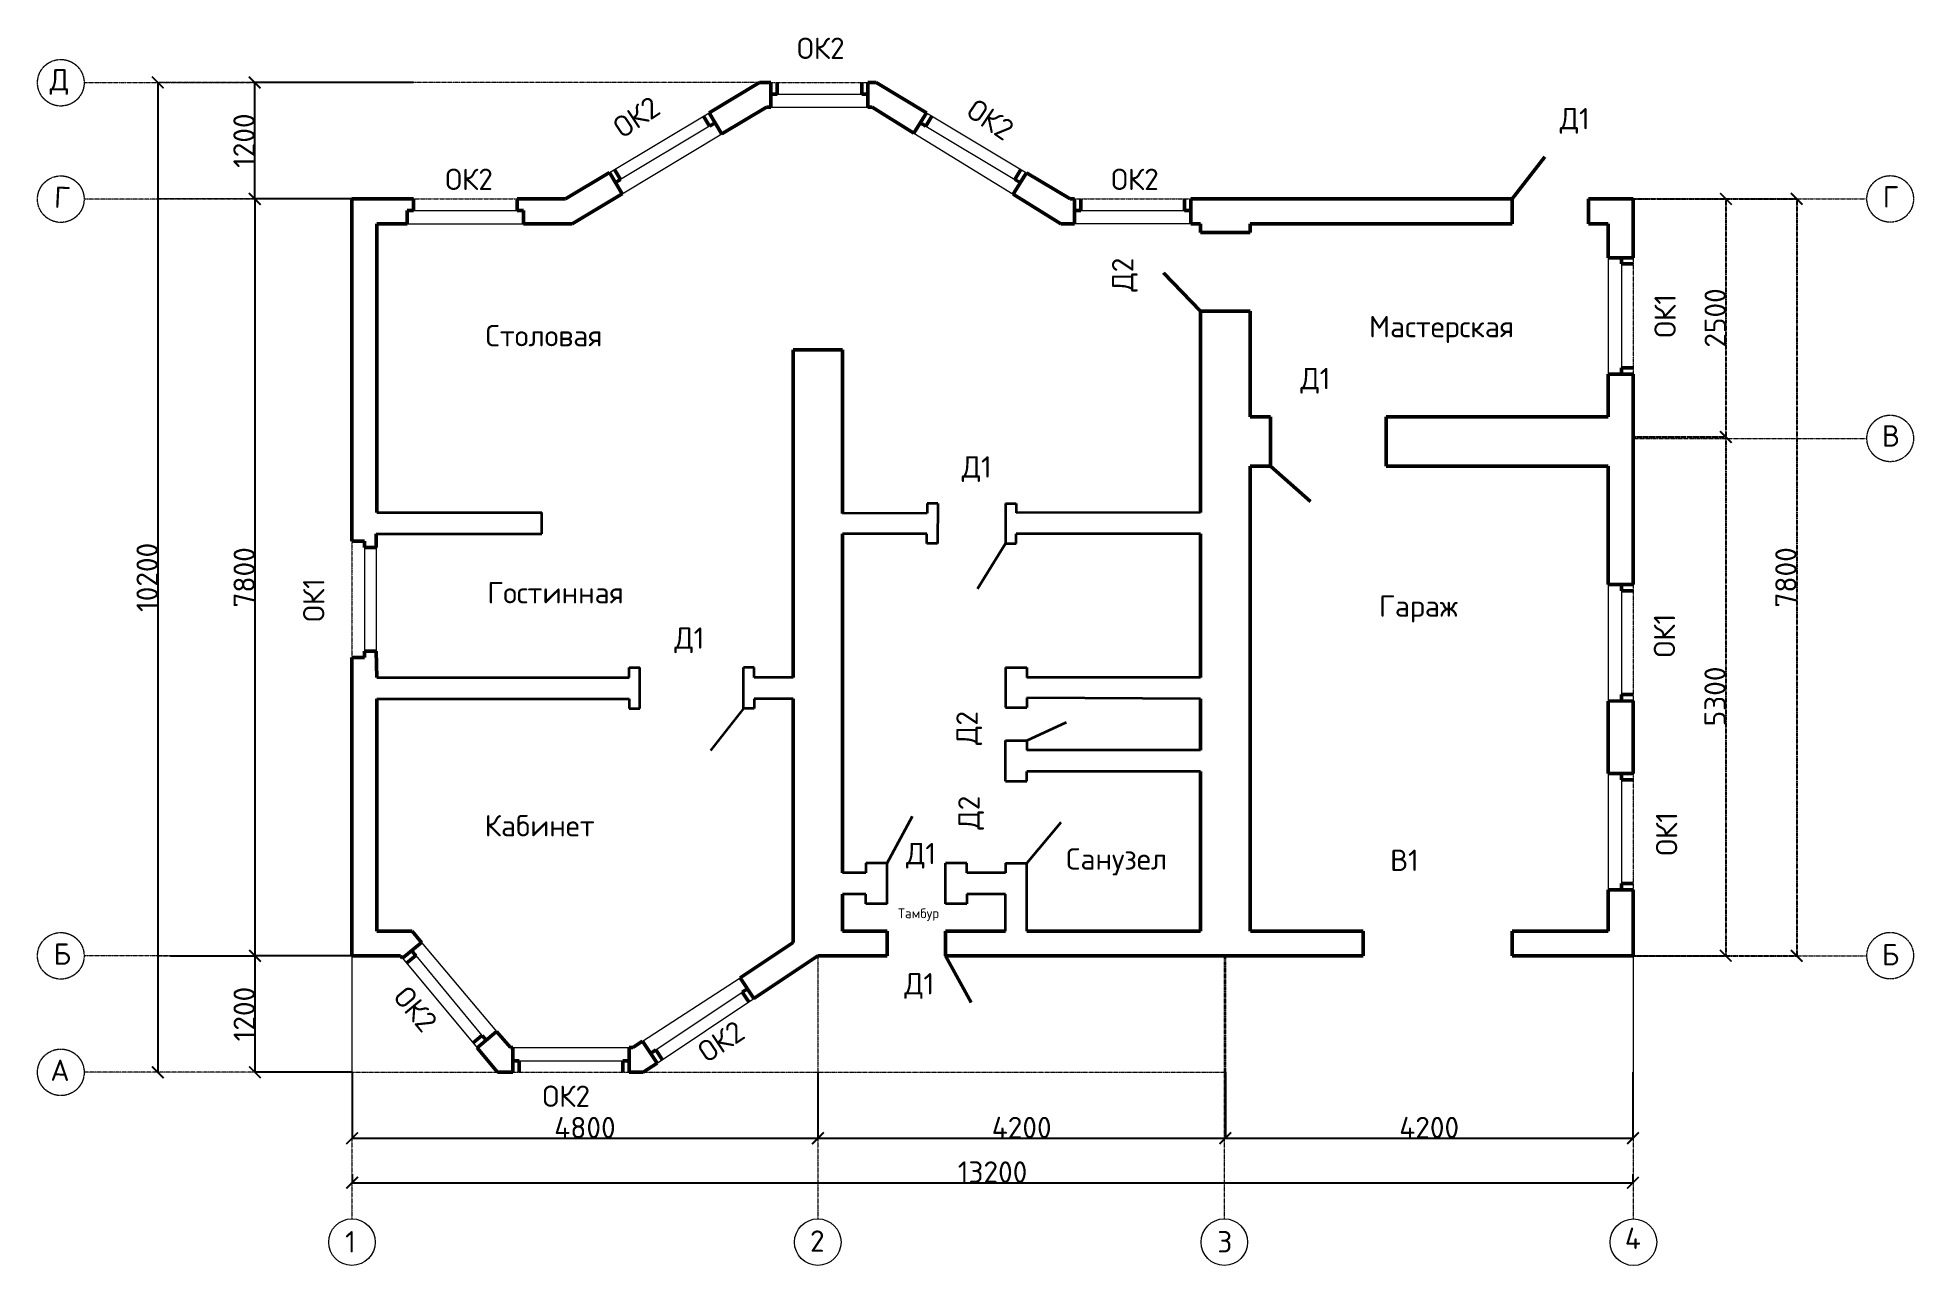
# Model space of a CAD drawing. Header units: inches. Extents: x 9230 to 28560, y -11739 to 915.
import ezdxf

# ---------------------------------------------------------------- set-up
doc = ezdxf.new("R2010")
doc.units = ezdxf.units.IN
doc.header["$MEASUREMENT"] = 0
doc.linetypes.add('CENTER2', pattern=[1.125, 0.75, -0.125, 0.125, -0.125])
doc.layers.get('0').update_dxf_attribs({"lineweight": 35})
for name, color, linetype, lineweight in [('Контур', 7, 'Continuous', 50), ('Осі', 7, 'CENTER2', 15), ('Розмір', 7, 'Continuous', 15)]:
    doc.layers.add(name, color=color, linetype=linetype, lineweight=lineweight)
doc.styles.get("Standard").update_dxf_attribs({"font": 'isocpeur.ttf', "height": 220})
doc.dimstyles.get("Standard").update_dxf_attribs({"dimtxt": 5, "dimasz": 120, "dimexe": 0.18, "dimexo": 0.0625, "dimgap": 0.09, "dimtad": 1, "dimtoh": 1, "dimdec": 0, "dimzin": 0, "dimdsep": 46, "dimtxsty": 'Standard', "dimblk": 'ARCHTICK', "dimcen": 0.0905, "dimadec": 0, "dimazin": 0, "dimtfac": 1, "dimtdec": 0, "dimtmove": 0, "dimatfit": 3, "dimldrblk": 'ARCHTICK', "dimfxl": 1, "dimtolj": 1, "dimtzin": 0, "dimarcsym": 0})

# ---------------------------------------------------------------- blocks, each defined once
blk = doc.blocks.new('_ArchTick')
at = {"color": 0, "linetype": 'ByBlock', "const_width": 0.15}
blk.add_lwpolyline([(-0.5, -0.5), (0.5, 0.5)], dxfattribs=at)
blk = doc.blocks.new('*D2')
at = {"layer": 'Defpoints', "color": 0, "transparency": 16777216}
for p in [(11470, -748), (10602, -8548), (11470, -8548)]:
    blk.add_point(p, dxfattribs=at)
at = {"layer": 'Розмір', "color": 0, "lineweight": -2, "transparency": 16777216}
for p, q in [((11470, -748), (11470, -748)), ((11470, -748), (11470, -8548)), ((10602, -8548), (11470, -8548))]:
    blk.add_line(p, q, dxfattribs=at)
at = {"layer": 'Розмір', "color": 0, "lineweight": -2, "transparency": 16777216, "xscale": 120, "yscale": 120, "zscale": 120}
for p, rotation in [((11470, -748), 90), ((11470, -8548), 270)]:
    blk.add_blockref('_ArchTick', p, dxfattribs=dict(at, rotation=rotation))
at = {"layer": 'Розмір', "color": 0, "transparency": 16777216, "insert": (11360, -4648), "char_height": 220, "attachment_point": 5, "rotation": 90}
blk.add_mtext('\\A1;7800', dxfattribs=at)
blk = doc.blocks.new('*D3')
at = {"layer": 'Defpoints', "color": 0, "transparency": 16777216}
for p in [(10471, 452), (10470, -9748), (10470, -9748)]:
    blk.add_point(p, dxfattribs=at)
at = {"layer": 'Розмір', "color": 0, "lineweight": -2, "transparency": 16777216}
for p, q in [((10471, 452), (10470, 452)), ((10470, 452), (10470, -9748)), ((10470, -9748), (10470, -9748))]:
    blk.add_line(p, q, dxfattribs=at)
at = {"layer": 'Розмір', "color": 0, "lineweight": -2, "transparency": 16777216, "xscale": 120, "yscale": 120, "zscale": 120}
for p, rotation in [((10470, 452), 90), ((10470, -9748), 270)]:
    blk.add_blockref('_ArchTick', p, dxfattribs=dict(at, rotation=rotation))
at = {"layer": 'Розмір', "color": 0, "transparency": 16777216, "insert": (10360, -4648), "char_height": 220, "attachment_point": 5, "rotation": 90}
blk.add_mtext('\\A1;10200', dxfattribs=at)
blk = doc.blocks.new('*D4')
at = {"layer": 'Defpoints', "color": 0, "transparency": 16777216}
for p in [(11468, 452), (13104, 452), (13104, -748)]:
    blk.add_point(p, dxfattribs=at)
at = {"layer": 'Розмір', "color": 0, "lineweight": -2, "transparency": 16777216}
for p, q in [((13104, 452), (11468, 452)), ((11468, -748), (11468, 452)), ((13104, -748), (11468, -748))]:
    blk.add_line(p, q, dxfattribs=at)
at = {"layer": 'Розмір', "color": 0, "lineweight": -2, "transparency": 16777216, "xscale": 120, "yscale": 120, "zscale": 120}
for p, rotation in [((11468, 452), 90), ((11468, -748), 270)]:
    blk.add_blockref('_ArchTick', p, dxfattribs=dict(at, rotation=rotation))
at = {"layer": 'Розмір', "color": 0, "transparency": 16777216, "insert": (11358, -148), "char_height": 220, "attachment_point": 5, "rotation": 90}
blk.add_mtext('\\A1;1200', dxfattribs=at)
blk = doc.blocks.new('*D5')
at = {"layer": 'Defpoints', "color": 0, "transparency": 16777216}
for p in [(12470, -8548), (11471, -9748), (12470, -9748)]:
    blk.add_point(p, dxfattribs=at)
at = {"layer": 'Розмір', "color": 0, "lineweight": -2, "transparency": 16777216}
for p, q in [((12470, -8548), (11470, -8548)), ((11471, -8548), (11471, -9748)), ((12470, -9748), (11470, -9748))]:
    blk.add_line(p, q, dxfattribs=at)
at = {"layer": 'Розмір', "color": 0, "lineweight": -2, "transparency": 16777216, "xscale": 120, "yscale": 120, "zscale": 120}
for p, rotation in [((11471, -8548), 90), ((11471, -9748), 270)]:
    blk.add_blockref('_ArchTick', p, dxfattribs=dict(at, rotation=rotation))
at = {"layer": 'Розмір', "color": 0, "transparency": 16777216, "insert": (11360, -9148), "char_height": 220, "attachment_point": 5, "rotation": 90}
blk.add_mtext('\\A1;1200', dxfattribs=at)
blk = doc.blocks.new('*D6')
at = {"layer": 'Defpoints', "color": 0, "transparency": 16777216}
for p in [(12472, -9748), (17270, -9748), (17270, -10428)]:
    blk.add_point(p, dxfattribs=at)
at = {"layer": 'Розмір', "color": 0, "lineweight": -2, "transparency": 16777216}
for p, q in [((12472, -9748), (12472, -10428)), ((17270, -9748), (17270, -10428)), ((12472, -10428), (17270, -10428))]:
    blk.add_line(p, q, dxfattribs=at)
at = {"layer": 'Розмір', "color": 0, "lineweight": -2, "transparency": 16777216, "xscale": 120, "yscale": 120, "zscale": 120, "rotation": 180}
blk.add_blockref('_ArchTick', (12472, -10428), dxfattribs=at)
at = {"layer": 'Розмір', "color": 0, "lineweight": -2, "transparency": 16777216, "xscale": 120, "yscale": 120, "zscale": 120}
blk.add_blockref('_ArchTick', (17270, -10428), dxfattribs=at)
at = {"layer": 'Розмір', "color": 0, "transparency": 16777216, "insert": (14871, -10318), "char_height": 220, "width": 594, "attachment_point": 5}
blk.add_mtext('\\A1;4800', dxfattribs=at)
blk = doc.blocks.new('*D7')
at = {"layer": 'Defpoints', "color": 0, "transparency": 16777216}
for p in [(17272, -9748), (21470, -9748), (21470, -10427)]:
    blk.add_point(p, dxfattribs=at)
at = {"layer": 'Розмір', "color": 0, "lineweight": -2, "transparency": 16777216}
for p, q in [((17272, -9748), (17272, -10427)), ((21470, -9748), (21470, -10427)), ((17272, -10427), (21470, -10427))]:
    blk.add_line(p, q, dxfattribs=at)
at = {"layer": 'Розмір', "color": 0, "lineweight": -2, "transparency": 16777216, "xscale": 120, "yscale": 120, "zscale": 120, "rotation": 180}
blk.add_blockref('_ArchTick', (17272, -10427), dxfattribs=at)
at = {"layer": 'Розмір', "color": 0, "lineweight": -2, "transparency": 16777216, "xscale": 120, "yscale": 120, "zscale": 120}
blk.add_blockref('_ArchTick', (21470, -10427), dxfattribs=at)
at = {"layer": 'Розмір', "color": 0, "transparency": 16777216, "insert": (19371, -10317), "char_height": 220, "attachment_point": 5}
blk.add_mtext('\\A1;4200', dxfattribs=at)
blk = doc.blocks.new('*D8')
at = {"layer": 'Defpoints', "color": 0, "transparency": 16777216}
for p in [(21470, -9748), (25670, -9748), (25670, -10427)]:
    blk.add_point(p, dxfattribs=at)
at = {"layer": 'Розмір', "color": 0, "lineweight": -2, "transparency": 16777216}
for p, q in [((21470, -9748), (21470, -10427)), ((25670, -9748), (25670, -10427)), ((21470, -10427), (25670, -10427))]:
    blk.add_line(p, q, dxfattribs=at)
at = {"layer": 'Розмір', "color": 0, "lineweight": -2, "transparency": 16777216, "xscale": 120, "yscale": 120, "zscale": 120, "rotation": 180}
blk.add_blockref('_ArchTick', (21470, -10427), dxfattribs=at)
at = {"layer": 'Розмір', "color": 0, "lineweight": -2, "transparency": 16777216, "xscale": 120, "yscale": 120, "zscale": 120}
blk.add_blockref('_ArchTick', (25670, -10427), dxfattribs=at)
at = {"layer": 'Розмір', "color": 0, "transparency": 16777216, "insert": (23570, -10317), "char_height": 220, "attachment_point": 5}
blk.add_mtext('\\A1;4200', dxfattribs=at)
blk = doc.blocks.new('*D9')
at = {"layer": 'Defpoints', "color": 0, "transparency": 16777216}
for p in [(12472, -10797), (25670, -10797), (25670, -10886)]:
    blk.add_point(p, dxfattribs=at)
at = {"layer": 'Розмір', "color": 0, "lineweight": -2, "transparency": 16777216}
for p, q in [((12472, -10797), (12472, -10886)), ((25670, -10797), (25670, -10886)), ((12472, -10886), (25670, -10886))]:
    blk.add_line(p, q, dxfattribs=at)
at = {"layer": 'Розмір', "color": 0, "lineweight": -2, "transparency": 16777216, "xscale": 120, "yscale": 120, "zscale": 120, "rotation": 180}
blk.add_blockref('_ArchTick', (12472, -10886), dxfattribs=at)
at = {"layer": 'Розмір', "color": 0, "lineweight": -2, "transparency": 16777216, "xscale": 120, "yscale": 120, "zscale": 120}
blk.add_blockref('_ArchTick', (25670, -10886), dxfattribs=at)
at = {"layer": 'Розмір', "color": 0, "transparency": 16777216, "insert": (19071, -10776), "char_height": 220, "attachment_point": 5}
blk.add_mtext('\\A1;13200', dxfattribs=at)
blk = doc.blocks.new('*D10')
at = {"layer": 'Defpoints', "color": 0, "transparency": 16777216}
for p in [(25670, -748), (25670, -3201), (26628, -3201)]:
    blk.add_point(p, dxfattribs=at)
at = {"layer": 'Осі', "color": 0, "lineweight": -2, "transparency": 16777216}
for p, q in [((25670, -748), (26628, -748)), ((26628, -748), (26628, -3201)), ((25670, -3201), (26628, -3201))]:
    blk.add_line(p, q, dxfattribs=at)
at = {"layer": 'Осі', "color": 0, "lineweight": -2, "transparency": 16777216, "xscale": 120, "yscale": 120, "zscale": 120}
for p, rotation in [((26628, -748), 90), ((26628, -3201), 270)]:
    blk.add_blockref('_ArchTick', p, dxfattribs=dict(at, rotation=rotation))
at = {"layer": 'Осі', "color": 0, "transparency": 16777216, "insert": (26518, -1975), "char_height": 220, "attachment_point": 5, "rotation": 90}
blk.add_mtext('\\A1;2500', dxfattribs=at)
blk = doc.blocks.new('*D11')
at = {"layer": 'Defpoints', "color": 0, "transparency": 16777216}
for p in [(25672, -3201), (25672, -8548), (26626, -8548)]:
    blk.add_point(p, dxfattribs=at)
at = {"layer": 'Осі', "color": 0, "lineweight": -2, "transparency": 16777216}
for p, q in [((25672, -3201), (26627, -3201)), ((26626, -3201), (26626, -8548)), ((25672, -8548), (26627, -8548))]:
    blk.add_line(p, q, dxfattribs=at)
at = {"layer": 'Осі', "color": 0, "lineweight": -2, "transparency": 16777216, "xscale": 120, "yscale": 120, "zscale": 120}
for p, rotation in [((26626, -3201), 90), ((26626, -8548), 270)]:
    blk.add_blockref('_ArchTick', p, dxfattribs=dict(at, rotation=rotation))
at = {"layer": 'Осі', "color": 0, "transparency": 16777216, "insert": (26516, -5875), "char_height": 220, "attachment_point": 5, "rotation": 90}
blk.add_mtext('\\A1;5300', dxfattribs=at)
blk = doc.blocks.new('*D12')
at = {"layer": 'Defpoints', "color": 0, "transparency": 16777216}
for p in [(25670, -748), (25670, -8548), (27357, -8548)]:
    blk.add_point(p, dxfattribs=at)
at = {"layer": 'Осі', "color": 0, "lineweight": -2, "transparency": 16777216}
for p, q in [((25670, -748), (27357, -748)), ((27357, -748), (27357, -8548)), ((25670, -8548), (27357, -8548))]:
    blk.add_line(p, q, dxfattribs=at)
at = {"layer": 'Осі', "color": 0, "lineweight": -2, "transparency": 16777216, "xscale": 120, "yscale": 120, "zscale": 120}
for p, rotation in [((27357, -748), 90), ((27357, -8548), 270)]:
    blk.add_blockref('_ArchTick', p, dxfattribs=dict(at, rotation=rotation))
at = {"layer": 'Осі', "color": 0, "transparency": 16777216, "insert": (27246, -4648), "char_height": 220, "attachment_point": 5, "rotation": 90}
blk.add_mtext('\\A1;7800', dxfattribs=at)

msp = doc.modelspace()

# ---------------------------------------------------------------- linework, layer by layer
for p, q in [((12725.3, -3978.3), (14425.3, -3978.3)), ((14425.3, -4198.3), (14425.3, -3978.3)), ((18395.9, -3986), (17525.3, -3988.3)), ((18505.9, -3885.7), (18395.9, -3885.7)), ((18395.9, -3885.7), (18395.9, -3986)), ((18505.9, -3885.7), (18505.1, -4298.3)), ((19205.3, -3888.3), (19205.3, -4298.3)), ((19205.3, -3888.3), (19315.3, -3888.3)), ((19315.3, -3888.3), (19315.3, -3984.5)), ((21215.3, -3978.3), (19315.3, -3984.5)), ((12719.3, -4198.3), (14425.3, -4198.3)), ((18395.1, -4198.3), (17525.3, -4198.3)), ((18395.1, -4298.3), (18395.1, -4198.3)), ((21215.3, -4198.3), (19315.3, -4198.3)), ((19315.3, -4298.3), (19315.3, -4198.3)), ((18505.1, -4298.3), (18395.1, -4298.3)), ((19205.3, -4298.3), (18916.6, -4766.4)), ((19205.3, -4298.3), (19315.3, -4298.3)), ((15325.3, -5678.3), (15325.3, -5578.3)), ((15325.3, -5578.3), (15435.3, -5578.3)), ((15435.3, -5998.3), (15435.3, -5578.3)), ((16615.3, -5578.3), (16505.3, -5578.3)), ((16505.3, -5998.3), (16505.3, -5578.3)), ((16615.3, -5678.3), (16615.3, -5578.3)), ((19205.3, -5577.8), (19205.3, -5988.3)), ((19205.3, -5577.8), (19425.3, -5577.8)), ((19425.3, -5578.3), (19425.3, -5678.3)), ((12725.3, -5678.3), (15325.3, -5678.3)), ((17015.3, -5678.3), (16615.3, -5678.3)), ((21215.3, -5678.3), (19425.3, -5678.3)), ((12725.3, -5898.3), (15325.3, -5898.3)), ((15325.3, -5898.3), (15325.3, -5998.3)), ((17015.3, -5898.3), (16615.3, -5898.3)), ((16615.3, -5898.3), (16615.3, -5998.3)), ((19205.3, -5988.3), (19425.3, -5988.3)), ((19425.3, -5888.3), (19425.3, -5988.3)), ((21215.3, -5898.3), (19425.3, -5888.9)), ((15325.3, -5998.3), (15435.3, -5998.3)), ((16505.3, -5998.3), (16166.4, -6431.5)), ((16615.3, -5998.3), (16505.3, -5998.3)), ((19425.3, -6328.3), (19834.1, -6140.2)), ((19205.3, -6328.7), (19425.3, -6328.7)), ((19205.3, -6748.9), (19205.3, -6328.7)), ((19425.3, -6328.3), (19425.3, -6428.3)), ((21215.3, -6428.3), (19425.3, -6428.3)), ((19205.3, -6748.9), (19425.3, -6748.9)), ((21215.3, -6648.3), (19425.3, -6648.3)), ((19425.3, -6748.9), (19425.3, -6648.3)), ((17985.3, -7593.3), (18244.8, -7108.4)), ((19425.3, -7593.3), (19778.9, -7172.1)), ((17765.3, -7693.3), (17525.3, -7693.3)), ((17985.3, -7593.3), (17765.3, -7593.3)), ((17765.3, -7593.3), (17765.3, -7693.3)), ((17985.3, -8013.3), (17985.3, -7593.3)), ((18805.3, -7593.3), (18585.3, -7593.3)), ((18585.3, -8013.3), (18585.3, -7593.3)), ((18805.3, -7693.3), (18805.3, -7593.3)), ((19205.3, -7693.3), (18805.3, -7693.3)), ((19205.3, -7593.3), (19425.3, -7593.3)), ((19205.3, -7593.3), (19205.3, -7693.3)), ((19425.3, -8293.3), (19425.3, -7593.3)), ((17765.3, -7913.3), (17525.3, -7913.3)), ((17765.3, -8013.3), (17765.3, -7913.3)), ((19205.3, -7913.3), (18805.3, -7913.3)), ((18805.3, -7913.3), (18805.3, -8013.3)), ((19205.3, -8293.3), (19205.3, -7913.3)), ((17985.3, -8013.3), (17765.3, -8013.3)), ((18805.3, -8013.3), (18585.3, -8013.3))]:
    msp.add_line(p, q)
at = {"layer": 'Контур'}
for p, q in [((16670.3, 451.7), (16151.4, 140.4)), ((16786.7, 451.7), (16670.3, 451.7)), ((16786.7, 196.7), (16786.7, 451.7)), ((16851.7, 331.7), (16851.7, 451.7)), ((17722.6, 331.7), (17722.6, 451.7)), ((17787.6, 196.7), (17787.6, 451.7)), ((17787.6, 451.7), (17870.3, 451.7)), ((17870.3, 451.7), (18390.6, 139.8)), ((16743.2, 196.7), (16282.9, -78.8)), ((16743.2, 196.7), (16786.7, 196.7)), ((16786.7, 331.7), (16851.7, 331.7)), ((17787.6, 331.7), (17722.6, 331.7)), ((17787.6, 196.7), (17831.1, 196.7)), ((17831.1, 196.7), (18261.4, -69.2)), ((16094.3, 106.2), (16156.1, 3.3)), ((16151.4, 140.4), (16283.1, -79.1)), ((16213.2, 37.5), (16156.1, 3.3)), ((18390.6, 139.7), (18261.4, -69.2)), ((18327.4, 37.5), (18384.5, 3.3)), ((18446.3, 106.2), (18384.5, 3.3)), ((24425.7, -748.3), (24762.4, -313.5)), ((15122.5, -477.1), (14670.3, -748.3)), ((15253.8, -696), (15122.5, -477)), ((15176.8, -444.4), (15238.7, -547.4)), ((15238.7, -547.4), (15184.3, -580)), ((19419.5, -477.8), (19282.2, -700)), ((19363.7, -444.4), (19301.9, -547.4)), ((19301.9, -547.4), (19356.3, -580)), ((19419.5, -478), (19356.3, -580)), ((19419.5, -477.8), (19870.3, -748.3)), ((12470.3, -748.3), (12470.3, -4273.7)), ((13104.1, -748.3), (12470.3, -748.3)), ((13104.1, -868.3), (13104.1, -748.3)), ((14670.3, -748.3), (14174.1, -748.3)), ((14174.1, -868.3), (14174.1, -748.3)), ((15253.8, -696), (14741, -1003.3)), ((19282.2, -700), (19773.1, -1003.3)), ((19870.3, -748.3), (19915.3, -748.3)), ((19915.3, -1003.3), (19915.3, -748.3)), ((19980.3, -868.3), (19980.3, -748.3)), ((21050.3, -868.3), (21050.3, -748.3)), ((24425.7, -748.3), (21115.3, -748.3)), ((21115.3, -1003.3), (21115.3, -748.3)), ((24425.7, -1003.3), (24425.7, -748.3)), ((25213.3, -1003.3), (25213.3, -748.3)), ((25213.3, -748.3), (25670.3, -748.3)), ((25670.3, -1353.5), (25670.3, -748.3)), ((13039.1, -868.3), (13104.1, -868.3)), ((13039.1, -868.3), (13039.1, -1003.3)), ((14239.1, -868.3), (14174.1, -868.3)), ((14239.1, -868.3), (14239.1, -1003.3)), ((19915.3, -868.3), (19980.3, -868.3)), ((21115.3, -868.3), (21050.3, -868.3)), ((12725.3, -1003.3), (12725.3, -3978.3)), ((13039.1, -1003.3), (12725.3, -1003.3)), ((14741, -1003.3), (14239.1, -1003.3)), ((19773.1, -1003.3), (19915.3, -1003.3)), ((21215.3, -1003.3), (21115.3, -1003.3)), ((21215.3, -1003.3), (21215.3, -1093.3)), ((21215.3, -1093.3), (21725.3, -1093.3)), ((24425.7, -1003.3), (21725.3, -1003.3)), ((21725.3, -1003.3), (21725.3, -1093.3)), ((25415.3, -1003.3), (25213.3, -1003.3)), ((25415.3, -1353.5), (25415.3, -1003.3)), ((21215.3, -1903.3), (20832, -1508.9)), ((25670.3, -1353.5), (25415.3, -1353.5)), ((25550.3, -1353.5), (25550.3, -1418.5)), ((25550.3, -1418.5), (25670.3, -1418.5)), ((21215.3, -1903.3), (21725.3, -1903.3)), ((21215.3, -3978.3), (21215.3, -1903.3)), ((21725.3, -2993.3), (21725.3, -1903.3)), ((17015.3, -2303.3), (17525.3, -2303.3)), ((17015.3, -5678.3), (17015.3, -2303.3)), ((17525.3, -3988.3), (17525.3, -2303.3)), ((25550.3, -2552.4), (25550.3, -2487.4)), ((25550.3, -2487.4), (25670.3, -2487.4)), ((25670.3, -2553.5), (25415.3, -2553.5)), ((25415.3, -2993.3), (25415.3, -2553.5)), ((25670.3, -3848.3), (25670.3, -2553.5)), ((21725.3, -2993.3), (21935.3, -2993.3)), ((21935.3, -2993.3), (21935.3, -3503.3)), ((25415.3, -2993.3), (23125.3, -2993.3)), ((23125.3, -2993.3), (23125.3, -3503.3)), ((21725.3, -8293.3), (21725.3, -3503.3)), ((21725.3, -3503.3), (21935.3, -3503.3)), ((21935.3, -3503.3), (22348.1, -3866.8)), ((25415.3, -3503.3), (23125.3, -3503.3)), ((25415.3, -4722.1), (25415.3, -3503.3)), ((25670.3, -3848.3), (25670.3, -4722.1)), ((12719.3, -4338.7), (12719.3, -4198.3)), ((17525.3, -7693.3), (17525.3, -4198.3)), ((21215.3, -5678.3), (21215.3, -4198.3)), ((12599.3, -4273.7), (12470.3, -4273.7)), ((12599.3, -4273.7), (12599.3, -4338.7)), ((12599.3, -4338.7), (12719.3, -4338.7)), ((25415.3, -4722.1), (25670.3, -4722.1)), ((25550.3, -4722.1), (25550.3, -4787.1)), ((25550.3, -4787.1), (25670.3, -4787.1)), ((12599.3, -5472.7), (12599.3, -5407.7)), ((12599.3, -5407.7), (12719.3, -5407.7)), ((12719.3, -5407.7), (12725.3, -5678.3)), ((12599.3, -5472.7), (12470.3, -5472.7)), ((12470.3, -5472.7), (12470.3, -8548.3)), ((12725.3, -5898.3), (12725.3, -8293.3)), ((17015.3, -8410.6), (17015.3, -5898.3)), ((21215.3, -5898.3), (21215.3, -6428.3)), ((25415.3, -5922.1), (25670.3, -5920.1)), ((25415.3, -5922.1), (25415.3, -6668.2)), ((25550.3, -5921), (25550.3, -5856)), ((25550.3, -5856), (25670.3, -5856)), ((25670.3, -5920.1), (25670.3, -6668.2)), ((21215.3, -8293.3), (21215.3, -6648.3)), ((25415.3, -6668.2), (25670.3, -6668.2)), ((25550.3, -6669.3), (25550.3, -6734.3)), ((25550.3, -6734.3), (25670.3, -6734.3)), ((17525.3, -8293.3), (17525.3, -7913.3)), ((25415.3, -7868.2), (25670.3, -7868.2)), ((25415.3, -7868.2), (25415.3, -8293.3)), ((25550.3, -7868.2), (25550.3, -7803.2)), ((25550.3, -7803.2), (25670.3, -7803.2)), ((25670.3, -8548.3), (25670.3, -7868.2)), ((12725.3, -8293.3), (13090.7, -8293.3)), ((13090.7, -8293.3), (13187.4, -8409.3)), ((17525.3, -8293.3), (17985.3, -8293.3)), ((17985.3, -8293.3), (17985.3, -8548.3)), ((18585.3, -8293.3), (19205.3, -8293.3)), ((18585.3, -8293.3), (18585.3, -8548.3)), ((19425.3, -8293.3), (21215.3, -8293.3)), ((21728.3, -8293.3), (22890.9, -8293.3)), ((22890.9, -8293.3), (22890.9, -8548.3)), ((24426.4, -8293.3), (25415.3, -8293.3)), ((24426.4, -8293.3), (24426.4, -8548.3)), ((13187.4, -8409.3), (12990.9, -8573.1)), ((13126.9, -8545.9), (13084.7, -8494.9)), ((16470.4, -8773.9), (17015.3, -8410.6)), ((12470.3, -8548.3), (12970.3, -8548.3)), ((12970.3, -8548.3), (12970.3, -8548.3)), ((12970.3, -8548.3), (12990.9, -8573.1)), ((13032.5, -8623), (13126.9, -8545.9)), ((16612.4, -8986.9), (17270.3, -8548.3)), ((17270.3, -8548.3), (17985.3, -8548.3)), ((18585.3, -8548.3), (22890.9, -8548.3)), ((18585.3, -8548.3), (18850.3, -9030.3)), ((24426.4, -8548.3), (25670.3, -8548.3)), ((16470.4, -8773.9), (16612.4, -8986.9)), ((16491.7, -8923.1), (16545.9, -8887)), ((16558.3, -9023), (16491.7, -8923.1)), ((13717.7, -9445), (13809.4, -9367.6)), ((13759.3, -9495), (13960.6, -9327.2)), ((13810.4, -9368.8), (13851.5, -9418.1)), ((13960.6, -9327.2), (14103.9, -9493.3)), ((15363.3, -9493.3), (15463.7, -9427.5)), ((15463.7, -9427.5), (15613.8, -9652.6)), ((13759.3, -9495), (13970.3, -9748.3)), ((14126.3, -9493.3), (14103.9, -9493.3)), ((14126.3, -9493.3), (14126.3, -9748.3)), ((14127.3, -9628.3), (14192.3, -9628.3)), ((14192.3, -9628.3), (14192.3, -9748.3)), ((15326.3, -9628.3), (15261.3, -9628.3)), ((15261.3, -9628.3), (15261.3, -9748.3)), ((15326.3, -9493.3), (15326.3, -9748.3)), ((15326.3, -9493.3), (15363.3, -9493.3)), ((15470.3, -9748.3), (15613.8, -9652.6)), ((15601.4, -9516.7), (15547.3, -9552.8)), ((15668, -9616.5), (15601.4, -9516.7)), ((13970.3, -9748.3), (14127.3, -9748.3)), ((15327.3, -9748.3), (15470.3, -9748.3))]:
    msp.add_line(p, q, dxfattribs=at)
at = {"layer": 'Осі'}
for p, q in [((11467, 449.2), (9711.6, 449.2)), ((16786.7, 451.7), (17787.6, 451.7)), ((11470.3, -750.4), (9710.3, -750.4)), ((13104.1, -748.3), (14174.1, -748.3)), ((19915.3, -748.3), (21115.3, -748.3)), ((25670.3, -748.3), (28080.3, -748.3)), ((25670.3, -3216.2), (28080.3, -3216.2)), ((11470.3, -8548), (9710.3, -8548)), ((12470.3, -8548.3), (12470.3, -11258.3)), ((17270.3, -8548.3), (17270.3, -11258.3)), ((21459.2, -8548.3), (21459.2, -11258.3)), ((25670.3, -8548.3), (25670.3, -11258.3)), ((25672.5, -8546.2), (28080.3, -8546.2)), ((11470.6, -9748.3), (9710.6, -9748.3)), ((12470.3, -9748.3), (13970.3, -9748.3)), ((14127.3, -9748.3), (15326.3, -9748.3)), ((15470.3, -9748.3), (21470.3, -9748.3))]:
    msp.add_line(p, q, dxfattribs=at)
at = {"layer": 'Осі', "linetype": 'CENTER2'}
for p, q in [((16670.3, 451.7), (10470.3, 451.7)), ((10470.3, 451.7), (10470.3, -9748.3)), ((12470.3, -748.3), (10470.3, -748.3)), ((25670.3, -1353.5), (25670.3, -9748.3)), ((12470.3, -4273.7), (12470.3, -9748.3)), ((10470.3, -8548.3), (12470.3, -8548.3)), ((17270.3, -8548.3), (17270.3, -9748.3)), ((21470.3, -8548.3), (21470.3, -9748.3))]:
    msp.add_line(p, q, dxfattribs=at)
at = {"layer": 'Осі'}
for centre in [(9470.3, 449.2), (9470.3, -750.4), (28320.3, -748.3), (28320.3, -3216.2), (9470.3, -8548), (28320.3, -8546.2), (9470.6, -9748.3)]:
    msp.add_circle(centre, 240, dxfattribs=at)
at = {"layer": 'Розмір'}
for p, q in [((16786.7, 196.7), (17787.6, 196.7)), ((16851.7, 331.7), (17722.6, 331.7)), ((15122.5, -477.1), (16151.4, 140.4)), ((16156.1, 3.3), (15238.7, -547.4)), ((18384.5, 3.3), (19301.9, -547.4)), ((18390.6, 139.8), (19419.5, -477.8)), ((15253.8, -696), (16282.8, -78.6)), ((18261.4, -69.2), (19282.2, -700)), ((13104.1, -868.3), (14174.1, -868.3)), ((19980.3, -868.3), (21050.3, -868.3)), ((13039.1, -1003.3), (14239.1, -1003.3)), ((21115.3, -1003.3), (19915.3, -1003.3)), ((25415.3, -1353.5), (25415.3, -2553.5)), ((25550.3, -1418.5), (25550.3, -2487.4)), ((12599.3, -4338.7), (12599.3, -5407.7)), ((12719.3, -4338.7), (12719.3, -5407.7)), ((25415.3, -4722.1), (25415.3, -5922.1)), ((25550.3, -4787.1), (25550.3, -5856)), ((25415.3, -6668.2), (25415.3, -7868.2)), ((25415.3, -6669.3), (25415.3, -7869.3)), ((25550.3, -6734.3), (25550.3, -7803.2)), ((13187.4, -8409.3), (13960.6, -9327.2)), ((12990.9, -8573.1), (13759.3, -9495)), ((13126.9, -8545.9), (13809.4, -9367.6)), ((15463.7, -9427.5), (16470.4, -8773.9)), ((15601.4, -9516.7), (16491.7, -8923.1)), ((15613.8, -9652.6), (16612.4, -8986.9)), ((14126.3, -9493.3), (15326.3, -9493.3)), ((14192.3, -9628.3), (15261.3, -9628.3))]:
    msp.add_line(p, q, dxfattribs=at)
for centre in [(12470.3, -11498.3), (17270.3, -11498.3), (21459.2, -11498.3), (25674.6, -11498.8)]:
    msp.add_circle(centre, 240, dxfattribs=at)

# ---------------------------------------------------------------- texts
at = {"layer": 'Контур'}
for s, height, p in [('ОК2', 220, (17056.1, 694.4)), ('Д1', 220, (24915.8, -30.9)), ('ОК2', 220, (13431.6, -655.9)), ('ОК2', 220, (20292.9, -655.9)), ('Столовая', 220, (13846.6, -2266.9)), ('Мастерская', 220, (22950.1, -2174)), ('Д1', 220, (22243.7, -2709)), ('Д1', 220, (18753.7, -3619.8)), ('Гостинная', 220, (13864.9, -4915.8)), ('Гараж', 220, (23052.6, -5053.3)), ('Д1', 220, (15792.8, -5383.8)), ('Кабинет', 220, (13837.5, -7316.5)), ('Д1', 220, (18180.2, -7603.6)), ('Санузел', 220, (19828.6, -7659.4)), ('В1', 220, (23168, -7673.4)), ('Тамбур', 100, (18096.8, -8160.1)), ('Д1', 220, (18161.5, -8945.9)), ('ОК2', 220, (14432.9, -10104.3))]:
    msp.add_text(s, height=height, dxfattribs=at).set_placement(p)
for s, rotation, p in [('ОК2', 33.69007, (15258.6, -131.9)), ('ОК2', 325.98987, (18784.4, 116.2)), ('Д2', 90, (20521.8, -1702.4)), ('ОК1', 90, (26111, -2178.5)), ('ОК1', 90, (12186.4, -5107.1)), ('ОК1', 90, (26104.4, -5473.6)), ('Д2', 90, (18918, -6373.7)), ('Д2', 90, (18937.5, -7246.3)), ('ОК1', 90, (26126.4, -7516)), ('ОК2', 309.81096, (12883.8, -8978.4)), ('ОК2', 33.69007, (16130.2, -9657.8))]:
    msp.add_text(s, height=220, rotation=rotation, dxfattribs=at).set_placement(p)
at = {"layer": 'Осі'}
for s, p in [('Д', (9355.6, 369.8)), ('Г', (28243.5, -836.1)), ('В', (28235.1, -3299.9)), ('Б', (9395.6, -8639.9)), ('Б', (28233.9, -8645.7)), ('1', (12400.1, -11604.4)), ('2', (17190.1, -11597.4)), ('3', (21386.6, -11604.3)), ('4', (25586.5, -11568.6))]:
    msp.add_text(s, height=220, dxfattribs=at).set_placement(p)
for s, rotation, p in [('Г', 356.98923, (9396.1, -838)), ('А', 359.25383, (9362.2, -9835.4))]:
    msp.add_text(s, height=220, rotation=rotation, dxfattribs=at).set_placement(p)

# ---------------------------------------------------------------- dimensions: what is measured, and where the dimension line sits
for base, p1, p2, text, picture, middle in [((26627.9, -3200.9), (25670.3, -748.3), (25670.3, -3200.9), '2500', '*D10', (26517.8, -1974.6)), ((26626.5, -8548.3), (25671.5, -3200.9), (25671.5, -8548.3), '5300', '*D11', (26516.4, -5874.6))]:
    dim = msp.add_linear_dim(base=base, p1=p1, p2=p2, angle=90, text=text, dimstyle='Standard', dxfattribs=at)
    dim.commit()
    dim.dimension.update_dxf_attribs({"geometry": picture, "text_midpoint": middle})
dim = msp.add_linear_dim(base=(27356.6, -8548.3), p1=(25670.3, -748.3), p2=(25670.3, -8548.3), angle=90, dimstyle='Standard', dxfattribs=at)
dim.commit()
dim.dimension.update_dxf_attribs({"geometry": '*D12', "text_midpoint": (27246.5, -4648.3)})
at = {"layer": 'Розмір'}
for base, p1, p2, picture, middle in [((10470.3, -9748.3), (10470.8, 451.7), (10470.3, -9748.3), '*D3', (10360.2, -4648.3)), ((11468.2, 451.7), (13104.1, -748.3), (13104.1, 451.7), '*D4', (11358.2, -148.3)), ((11470.3, -8548.3), (11470.1, -748.3), (10601.8, -8548.3), '*D2', (11360.2, -4648.3)), ((11470.6, -9748.3), (12470.3, -8548.3), (12470.3, -9748.3), '*D5', (11360.5, -9148.3))]:
    dim = msp.add_linear_dim(base=base, p1=p1, p2=p2, angle=90, dimstyle='Standard', dxfattribs=at)
    dim.commit()
    dim.dimension.update_dxf_attribs({"geometry": picture, "text_midpoint": middle})
for base, p1, p2, text, picture, middle in [((17270.3, -10428.3), (12471.5, -9748.3), (17270.3, -9748.3), '4800', '*D6', (14870.9, -10318.2)), ((21470.3, -10427.1), (17271.5, -9748.3), (21470.3, -9748.3), '4200', '*D7', (19370.9, -10317))]:
    dim = msp.add_linear_dim(base=base, p1=p1, p2=p2, text=text, dimstyle='Standard', dxfattribs=at)
    dim.commit()
    dim.dimension.update_dxf_attribs({"geometry": picture, "text_midpoint": middle})
dim = msp.add_linear_dim(base=(25670.3, -10427.1), p1=(21470.3, -9748.3), p2=(25670.3, -9748.3), dimstyle='Standard', dxfattribs=at)
dim.commit()
dim.dimension.update_dxf_attribs({"geometry": '*D8', "text_midpoint": (23570.3, -10317)})
dim = msp.add_linear_dim(base=(25670.3, -10885.9), p1=(12471.5, -10796.6), p2=(25670.3, -10796.6), text='13200', dimstyle='Standard', dxfattribs=at)
dim.commit()
dim.dimension.update_dxf_attribs({"geometry": '*D9', "text_midpoint": (19070.9, -10885.9), "dimtype": 160})

doc.saveas('drawing.dxf')
